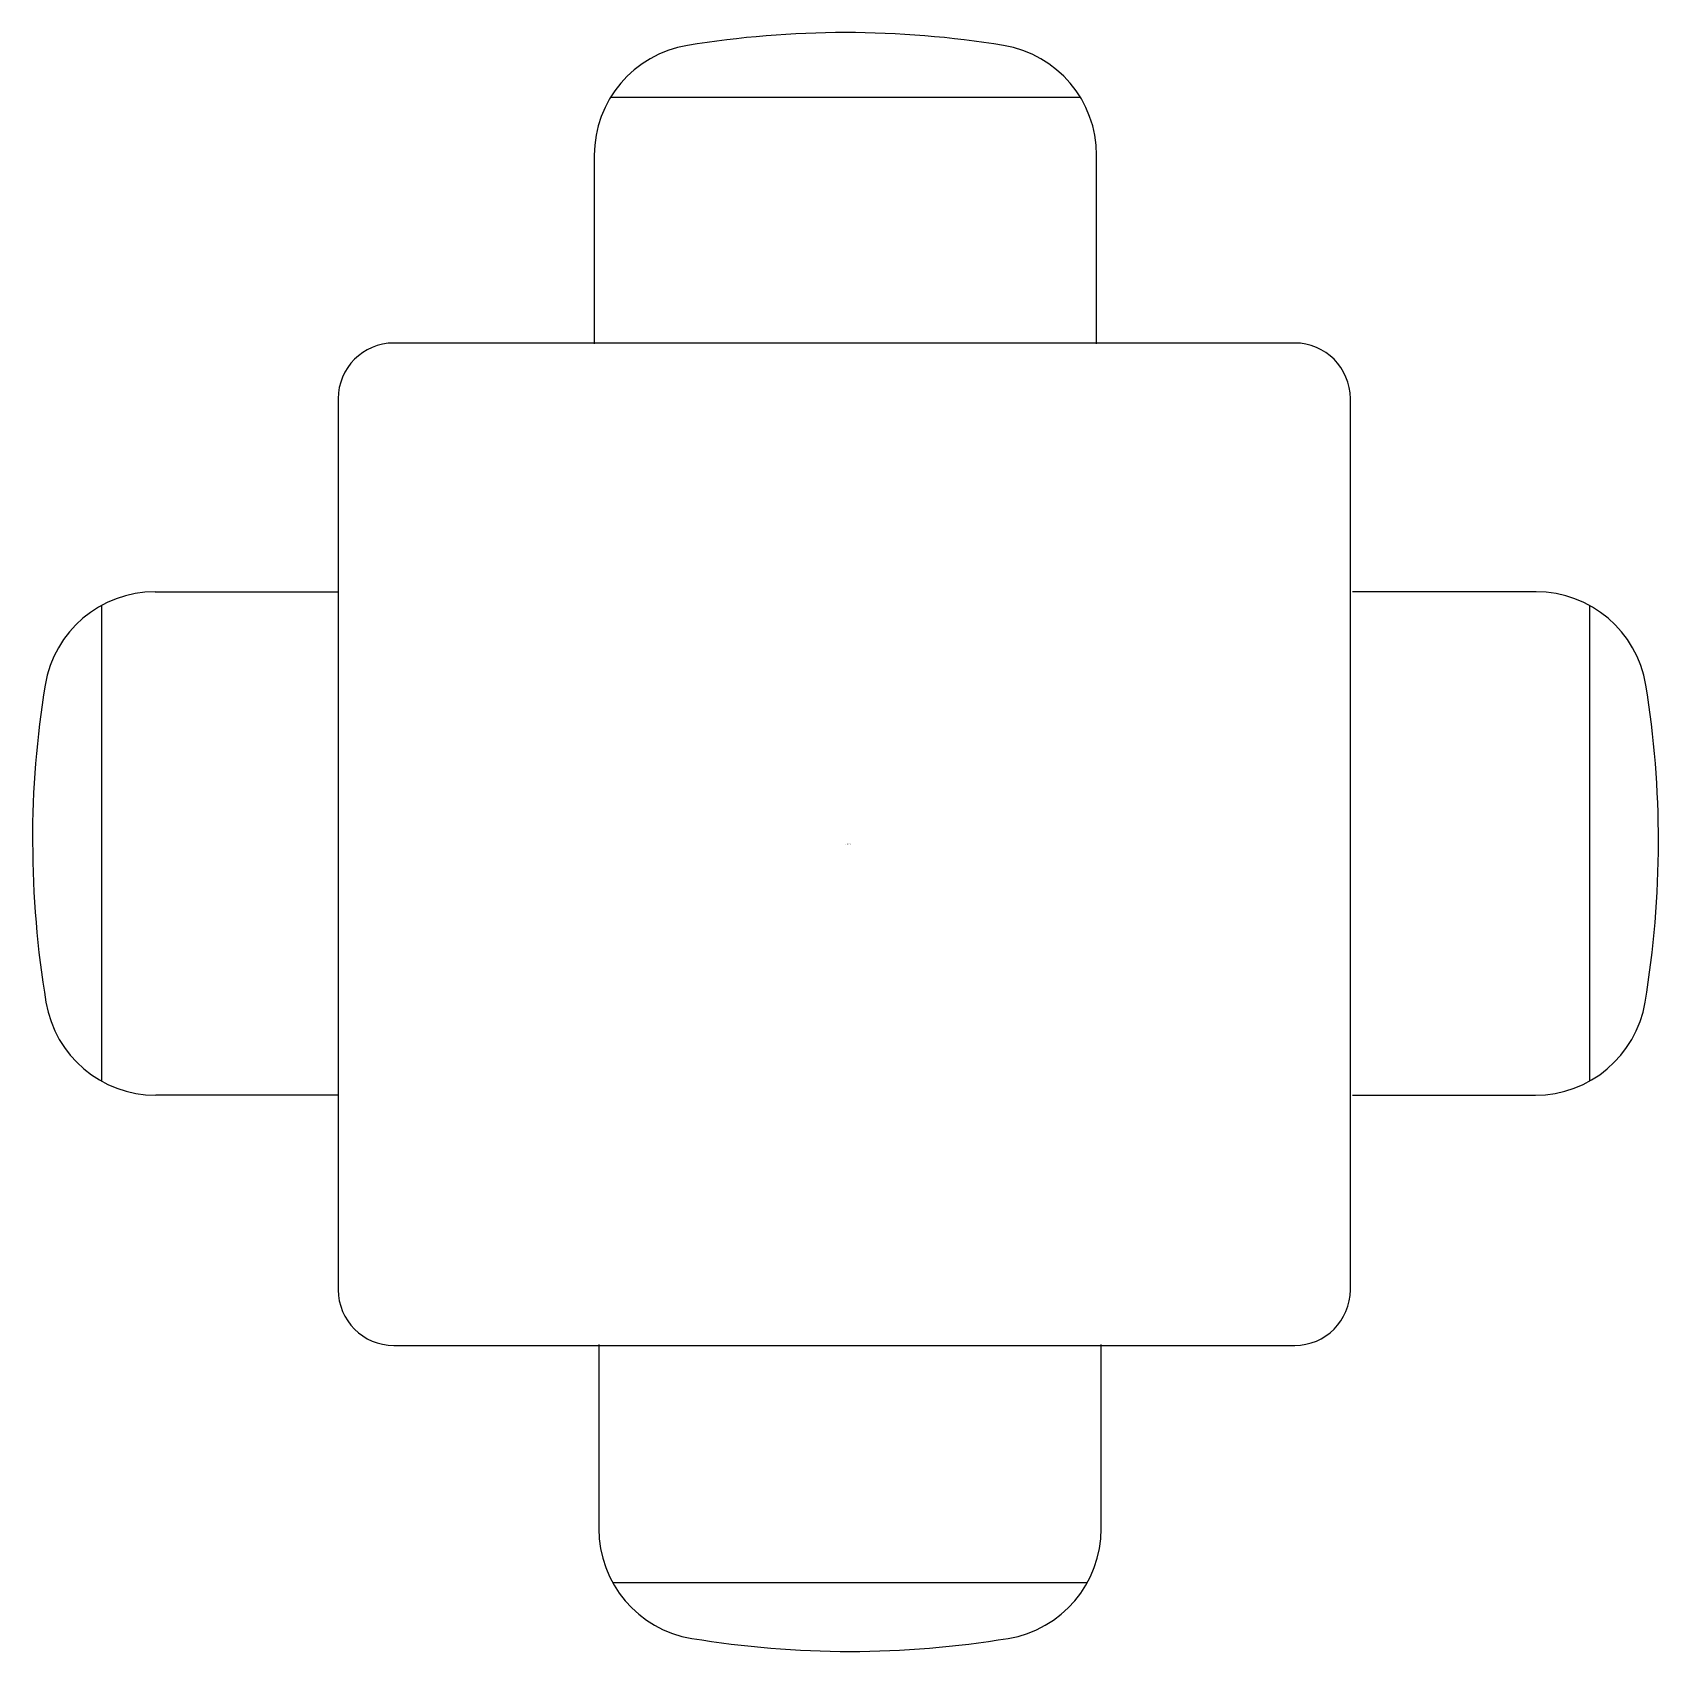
# Model space of a CAD drawing. Header units: millimetres. Extents: x 1991.06 to 1992.22, y 1027.17 to 1028.33.
import ezdxf

# ---------------------------------------------------------------- set-up
doc = ezdxf.new("R2010")
doc.units = ezdxf.units.MM
doc.styles.get("Standard").update_dxf_attribs({"font": 'arial.ttf'})

msp = doc.modelspace()

# ---------------------------------------------------------------- linework, layer by layer
for p, q in [((1991.4715, 1028.2833), (1991.809, 1028.2833)), ((1991.4596, 1028.2414), (1991.4596, 1028.1059)), ((1991.8208, 1028.1059), (1991.8208, 1028.2414)), ((1991.9632, 1028.1065), (1991.3155, 1028.1065)), ((1991.2755, 1028.0665), (1991.2755, 1027.4261)), ((1992.0032, 1027.4261), (1992.0032, 1028.0665)), ((1991.1438, 1027.9277), (1991.2758, 1027.9277)), ((1992.1367, 1027.9277), (1992.0047, 1027.9277)), ((1991.1054, 1027.9179), (1991.1054, 1027.576)), ((1992.1751, 1027.9179), (1992.1751, 1027.576)), ((1991.2758, 1027.5659), (1991.1443, 1027.5659)), ((1992.0047, 1027.5659), (1992.1362, 1027.5659)), ((1991.3155, 1027.3861), (1991.9632, 1027.3861)), ((1991.4628, 1027.3867), (1991.4628, 1027.2544)), ((1991.8241, 1027.2544), (1991.8241, 1027.3867)), ((1991.4728, 1027.2157), (1991.8141, 1027.2157))]:
    msp.add_line(p, q)
for centre, radius, start, end in [((1991.6402, 1027.6318), 0.6978, 90, 99.3723), ((1991.6402, 1027.6318), 0.6978, 80.6277, 90), ((1991.5396, 1028.2414), 0.08, 99.3723, 180), ((1991.7408, 1028.2414), 0.08, 0, 80.6277), ((1991.3155, 1028.0665), 0.04, 90, 180), ((1991.9632, 1028.0665), 0.04, 0, 90), ((1991.1438, 1027.8477), 0.08, 90, 170.6936), ((1992.1367, 1027.8477), 0.08, 9.3064, 90), ((1991.7463, 1027.7489), 0.6906, 170.6936, 180.0902), ((1991.5341, 1027.7489), 0.6906, 359.9098, 9.3064), ((1991.7631, 1027.749), 0.7073, 180.0902, 189.4567), ((1991.5174, 1027.749), 0.7073, 350.5433, 359.9098), ((1991.1443, 1027.6459), 0.08, 189.4567, 270), ((1992.1362, 1027.6459), 0.08, 270, 350.5433), ((1991.3155, 1027.4261), 0.04, 180, 270), ((1991.9632, 1027.4261), 0.04, 270, 0), ((1991.5428, 1027.2544), 0.08, 180, 260.6277), ((1991.7441, 1027.2544), 0.08, 279.3723, 0), ((1991.6435, 1027.864), 0.6978, 260.6277, 270), ((1991.6435, 1027.864), 0.6978, 270, 279.3723)]:
    msp.add_arc(centre, radius, start, end)

# ---------------------------------------------------------------- texts
for tag, flags in [('PROTEZIONE2', 3), ('PROTEZIONE', 9)]:
    msp.add_attdef(tag, (1991.6393, 1027.7463), "Questo lavoro è protetto dal diritto di autore dalle leggi italiane e internazionali, il suo uso è legato ai termini del contratto di licenza d'uso Progesoft accettato in fase di installazione.", height=0.0005, dxfattribs=dict(flags=flags))

doc.saveas('drawing.dxf')
